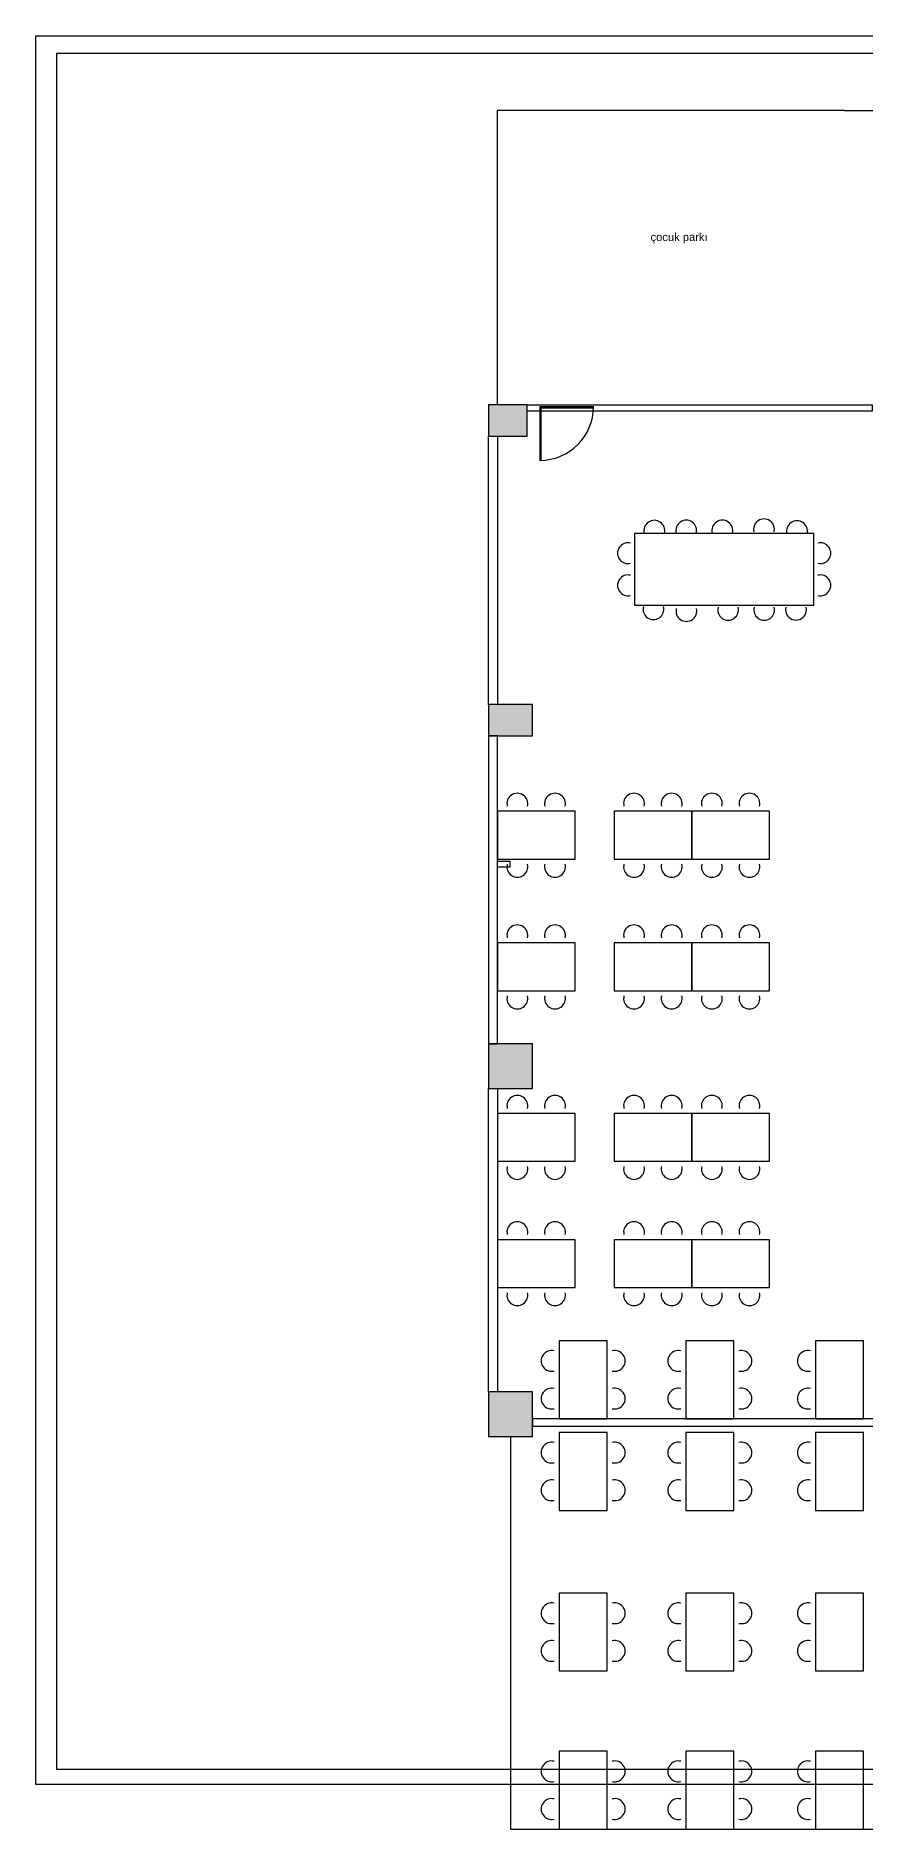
# Model space of a CAD drawing. Header units: millimetres. Extents: x -1066 to 22000, y -1118 to 1876.
# Drawn here: x 3532 to 4918, y -1118 to 1876 of the extents above; entities that cross this region are included whole.
import ezdxf

# ---------------------------------------------------------------- set-up
doc = ezdxf.new("R2010")
doc.units = ezdxf.units.MM
for name, color, linetype in [('DUVAR', 1, 'Continuous'), ('kapı ABD', 55, 'Continuous'), ('S2000-025 Antet', 7, 'Continuous')]:
    doc.layers.add(name, color=color, linetype=linetype)
doc.styles.get("Standard").update_dxf_attribs({"font": 'arial.ttf'})

# ---------------------------------------------------------------- blocks, each defined once
blk = doc.blocks.new('rtyjjkw5')
at = {"layer": 'kapı ABD', "color": 7}
for p, q in [((-2, 2), (-2, 90)), ((0, 0), (0, 90)), ((-2, 2), (-90, 2)), ((0, 0), (-90, 0))]:
    blk.add_line(p, q, dxfattribs=at)
blk.add_arc((0, 0), 90, 90, 180, dxfattribs=at)

msp = doc.modelspace()

# ---------------------------------------------------------------- hatches: boundary and pattern name
at = {"layer": 'DUVAR'}
h = msp.add_hatch(dxfattribs=at)
h.set_pattern_fill('ANSI36', color=157)
h.set_pattern_definition([(45, (1217.5802, 9e-13), (1.683798, 6.173926), [7.9375, -1.5875, 0, -1.5875])])
h.paths.add_polyline_path([(5646.8, 749.9), (5607.1, 749.9), (5606.9, 707.3), (5646.7, 707.3)])
h.paths.add_polyline_path([(4352.8, 1260.3), (4288.4, 1260.3), (4288.4, 1207.7), (4352.8, 1207.7)])
h.paths.add_polyline_path([(4361.9, 759.9), (4288.4, 759.9), (4288.4, 707.3), (4361.9, 707.3)])
h.paths.add_polyline_path([(4361.9, 193.3), (4288.4, 193.3), (4288.4, 118.6), (4303.1, 118.6), (4361.9, 118.6)])
h.paths.add_polyline_path([(4361.9, -387.8), (4288.4, -387.8), (4288.4, -462.5), (4361.9, -462.5)])
h.paths.add_polyline_path([(5021.6, -387.8), (4948.1, -387.8), (4948.1, -462.5), (5021.6, -462.5)])
h.paths.add_polyline_path([(5667, -387.8), (5593.6, -387.8), (5593.6, -462.5), (5667, -462.5)])

# ---------------------------------------------------------------- linework, layer by layer
for p, q in [((4883.3, 1751.7), (4303.1, 1751.7)), ((4303.1, 1260.3), (4303.1, 1751.7)), ((4883.3, 1751.7), (6335.3, 1751.7))]:
    msp.add_line(p, q)
for points in [[(3566.8, 1847.4), (7556.6, 1847.4), (7556.6, -1018.9), (3566.8, -1018.9)], [(4288.4, 1207.7), (4352.8, 1207.7), (4352.8, 1260.3), (4288.4, 1260.3)], [(4352.8, 1260.3), (4929.6, 1260.3), (4929.6, 1249.8), (4352.8, 1249.8)], [(4288.4, 1207.7), (4303.1, 1207.7), (4303.1, 759.9), (4288.4, 759.9)], [(4288.4, 707.3), (4361.9, 707.3), (4361.9, 759.9), (4288.4, 759.9)], [(4288.4, 193.3), (4303.1, 193.3), (4303.1, 707.3), (4288.4, 707.3)], [(4288.4, 118.6), (4361.9, 118.6), (4361.9, 193.3), (4288.4, 193.3)], [(4288.4, 118.6), (4303.1, 118.6), (4303.1, -387.8), (4288.4, -387.8)], [(4288.4, -462.5), (4361.9, -462.5), (4361.9, -387.8), (4288.4, -387.8)], [(4361.9, -445.2), (4948.1, -445.2), (4948.1, -432.9), (4361.9, -432.9)]]:
    msp.add_lwpolyline(points, close=True)
at = {"color": 8}
for points in [[(4433.1, 581.5), (4303.1, 581.5), (4303.1, 501.5), (4433.1, 501.5)], [(4628.1, 581.5), (4498.1, 581.5), (4498.1, 501.5), (4628.1, 501.5)], [(4758.1, 581.5), (4628.1, 581.5), (4628.1, 501.5), (4758.1, 501.5)], [(4433.1, 361.6), (4303.1, 361.6), (4303.1, 281.6), (4433.1, 281.6)], [(4628.1, 361.6), (4498.1, 361.6), (4498.1, 281.6), (4628.1, 281.6)], [(4758.1, 361.6), (4628.1, 361.6), (4628.1, 281.6), (4758.1, 281.6)], [(4433.1, 76.9), (4303.1, 76.9), (4303.1, -3.1), (4433.1, -3.1)], [(4628.1, 76.9), (4498.1, 76.9), (4498.1, -3.1), (4628.1, -3.1)], [(4758.1, 76.9), (4628.1, 76.9), (4628.1, -3.1), (4758.1, -3.1)], [(4433.1, -134), (4303.1, -134), (4303.1, -214), (4433.1, -214)], [(4628.1, -134), (4498.1, -134), (4498.1, -214), (4628.1, -214)], [(4758.1, -134), (4628.1, -134), (4628.1, -214), (4758.1, -214)], [(4406.6, -302.9), (4406.6, -432.9), (4486.6, -432.9), (4486.6, -302.9)], [(4618.2, -302.9), (4618.2, -432.9), (4698.2, -432.9), (4698.2, -302.9)], [(4834.8, -302.9), (4834.8, -432.9), (4914.8, -432.9), (4914.8, -302.9)], [(4406.6, -456), (4406.6, -586), (4486.6, -586), (4486.6, -456)], [(4618.2, -456), (4618.2, -586), (4698.2, -586), (4698.2, -456)], [(4834.8, -456), (4834.8, -586), (4914.8, -586), (4914.8, -456)], [(4406.6, -724.2), (4406.6, -854.2), (4486.6, -854.2), (4486.6, -724.2)], [(4618.2, -724.2), (4618.2, -854.2), (4698.2, -854.2), (4698.2, -724.2)], [(4834.8, -724.2), (4834.8, -854.2), (4914.8, -854.2), (4914.8, -724.2)], [(4406.6, -988.3), (4406.6, -1118.3), (4486.6, -1118.3), (4486.6, -988.3)], [(4618.2, -988.3), (4618.2, -1118.3), (4698.2, -1118.3), (4698.2, -988.3)], [(4834.8, -988.3), (4834.8, -1118.3), (4914.8, -1118.3), (4914.8, -988.3)]]:
    msp.add_lwpolyline(points, close=True, dxfattribs=at)
msp.add_lwpolyline([(4325.2, -462.5), (4325.2, -1118.3), (5224.2, -1118.3)])
for centre, start, end in [((4565.5, 1050), 345.9261, 194.0739), ((4618.8, 1050.2), 345.9261, 194.0739), ((4679.1, 1050.2), 345.9261, 194.0739), ((4748.7, 1052.3), 345.9261, 194.0739), ((4803.9, 1049.2), 345.9261, 194.0739), ((4521.4, 1012.5), 75.9261, 284.0739), ((4843, 1012.5), 255.9261, 104.0739), ((4521.4, 958.7), 75.9261, 284.0739), ((4843, 958.7), 255.9261, 104.0739), ((4564, 919), 165.9261, 14.0739), ((4619.1, 915.9), 165.9261, 14.0739), ((4688.8, 918), 165.9261, 14.0739), ((4749.1, 918), 165.9261, 14.0739), ((4802.3, 918.2), 165.9261, 14.0739), ((4336.6, 594.2), 345.9261, 194.0739), ((4399.5, 594.2), 345.9261, 194.0739), ((4531.6, 594.2), 345.9261, 194.0739), ((4594.5, 594.2), 345.9261, 194.0739), ((4661.6, 594.2), 345.9261, 194.0739), ((4724.5, 594.2), 345.9261, 194.0739), ((4336.6, 488.7), 165.9261, 14.0739), ((4399.5, 488.7), 165.9261, 14.0739), ((4531.6, 488.7), 165.9261, 14.0739), ((4594.5, 488.7), 165.9261, 14.0739), ((4661.6, 488.7), 165.9261, 14.0739), ((4724.5, 488.7), 165.9261, 14.0739), ((4336.6, 374.3), 345.9261, 194.0739), ((4399.5, 374.3), 345.9261, 194.0739), ((4531.6, 374.3), 345.9261, 194.0739), ((4594.5, 374.3), 345.9261, 194.0739), ((4661.6, 374.3), 345.9261, 194.0739), ((4724.5, 374.3), 345.9261, 194.0739), ((4336.6, 268.8), 165.9261, 14.0739), ((4399.5, 268.8), 165.9261, 14.0739), ((4531.6, 268.8), 165.9261, 14.0739), ((4594.5, 268.8), 165.9261, 14.0739), ((4661.6, 268.8), 165.9261, 14.0739), ((4724.5, 268.8), 165.9261, 14.0739), ((4336.6, 89.6), 345.9261, 194.0739), ((4399.5, 89.6), 345.9261, 194.0739), ((4531.6, 89.6), 345.9261, 194.0739), ((4594.5, 89.6), 345.9261, 194.0739), ((4661.6, 89.6), 345.9261, 194.0739), ((4724.5, 89.6), 345.9261, 194.0739), ((4336.6, -15.8), 165.9261, 14.0739), ((4399.5, -15.8), 165.9261, 14.0739), ((4531.6, -15.8), 165.9261, 14.0739), ((4594.5, -15.8), 165.9261, 14.0739), ((4661.6, -15.8), 165.9261, 14.0739), ((4724.5, -15.8), 165.9261, 14.0739), ((4336.6, -121.3), 345.9261, 194.0739), ((4399.5, -121.3), 345.9261, 194.0739), ((4531.6, -121.3), 345.9261, 194.0739), ((4594.5, -121.3), 345.9261, 194.0739), ((4661.6, -121.3), 345.9261, 194.0739), ((4724.5, -121.3), 345.9261, 194.0739), ((4336.6, -226.7), 165.9261, 14.0739), ((4399.5, -226.7), 165.9261, 14.0739), ((4531.6, -226.7), 165.9261, 14.0739), ((4594.5, -226.7), 165.9261, 14.0739), ((4661.6, -226.7), 165.9261, 14.0739), ((4724.5, -226.7), 165.9261, 14.0739), ((4393.8, -336.4), 75.9261, 284.0739), ((4499.3, -336.4), 255.9261, 104.0739), ((4605.5, -336.4), 75.9261, 284.0739), ((4711, -336.4), 255.9261, 104.0739), ((4822.1, -336.4), 75.9261, 284.0739), ((4393.8, -399.3), 75.9261, 284.0739), ((4499.3, -399.3), 255.9261, 104.0739), ((4605.5, -399.3), 75.9261, 284.0739), ((4711, -399.3), 255.9261, 104.0739), ((4822.1, -399.3), 75.9261, 284.0739), ((4393.8, -489.5), 75.9261, 284.0739), ((4499.3, -489.5), 255.9261, 104.0739), ((4605.5, -489.5), 75.9261, 284.0739), ((4711, -489.5), 255.9261, 104.0739), ((4822.1, -489.5), 75.9261, 284.0739), ((4393.8, -552.4), 75.9261, 284.0739), ((4499.3, -552.4), 255.9261, 104.0739), ((4605.5, -552.4), 75.9261, 284.0739), ((4711, -552.4), 255.9261, 104.0739), ((4822.1, -552.4), 75.9261, 284.0739), ((4393.8, -757.8), 75.9261, 284.0739), ((4499.3, -757.8), 255.9261, 104.0739), ((4605.5, -757.8), 75.9261, 284.0739), ((4711, -757.8), 255.9261, 104.0739), ((4822.1, -757.8), 75.9261, 284.0739), ((4393.8, -820.7), 75.9261, 284.0739), ((4499.3, -820.7), 255.9261, 104.0739), ((4605.5, -820.7), 75.9261, 284.0739), ((4711, -820.7), 255.9261, 104.0739), ((4822.1, -820.7), 75.9261, 284.0739), ((4393.8, -1021.9), 75.9261, 284.0739), ((4499.3, -1021.9), 255.9261, 104.0739), ((4605.5, -1021.9), 75.9261, 284.0739), ((4711, -1021.9), 255.9261, 104.0739), ((4822.1, -1021.9), 75.9261, 284.0739), ((4393.8, -1084.8), 75.9261, 284.0739), ((4499.3, -1084.8), 255.9261, 104.0739), ((4605.5, -1084.8), 75.9261, 284.0739), ((4711, -1084.8), 255.9261, 104.0739), ((4822.1, -1084.8), 75.9261, 284.0739)]:
    msp.add_arc(centre, 17.4, start, end, dxfattribs=at)
at = {"layer": 'DUVAR'}
for p, q in [((4532.2, 1045.6), (4532.2, 925.6)), ((4832.2, 1045.6), (4532.2, 1045.6)), ((4832.2, 925.6), (4832.2, 1045.6)), ((4532.2, 925.6), (4832.2, 925.6))]:
    msp.add_line(p, q, dxfattribs=at)
at = {"layer": 'DUVAR', "color": 5}
msp.add_lwpolyline([(4324.1, 488.2), (4303.1, 488.2), (4303.1, 498.2), (4324.1, 498.2)], close=True, dxfattribs=at)
at = {"layer": 'S2000-025 Antet'}
msp.add_lwpolyline([(3531.8, 1876.4), (7566.6, 1876.4), (7566.6, -1043.9), (3531.8, -1043.9)], close=True, dxfattribs=at)

# ---------------------------------------------------------------- block references
at = {"rotation": 180}
msp.add_blockref('rtyjjkw5', (4373.9, 1257.4), dxfattribs=at)

# ---------------------------------------------------------------- texts
at = {"layer": 'DUVAR'}
msp.add_text('çocuk parkı', height=13.365, dxfattribs=at).set_placement((4559.1, 1533.8))

doc.saveas('drawing.dxf')
